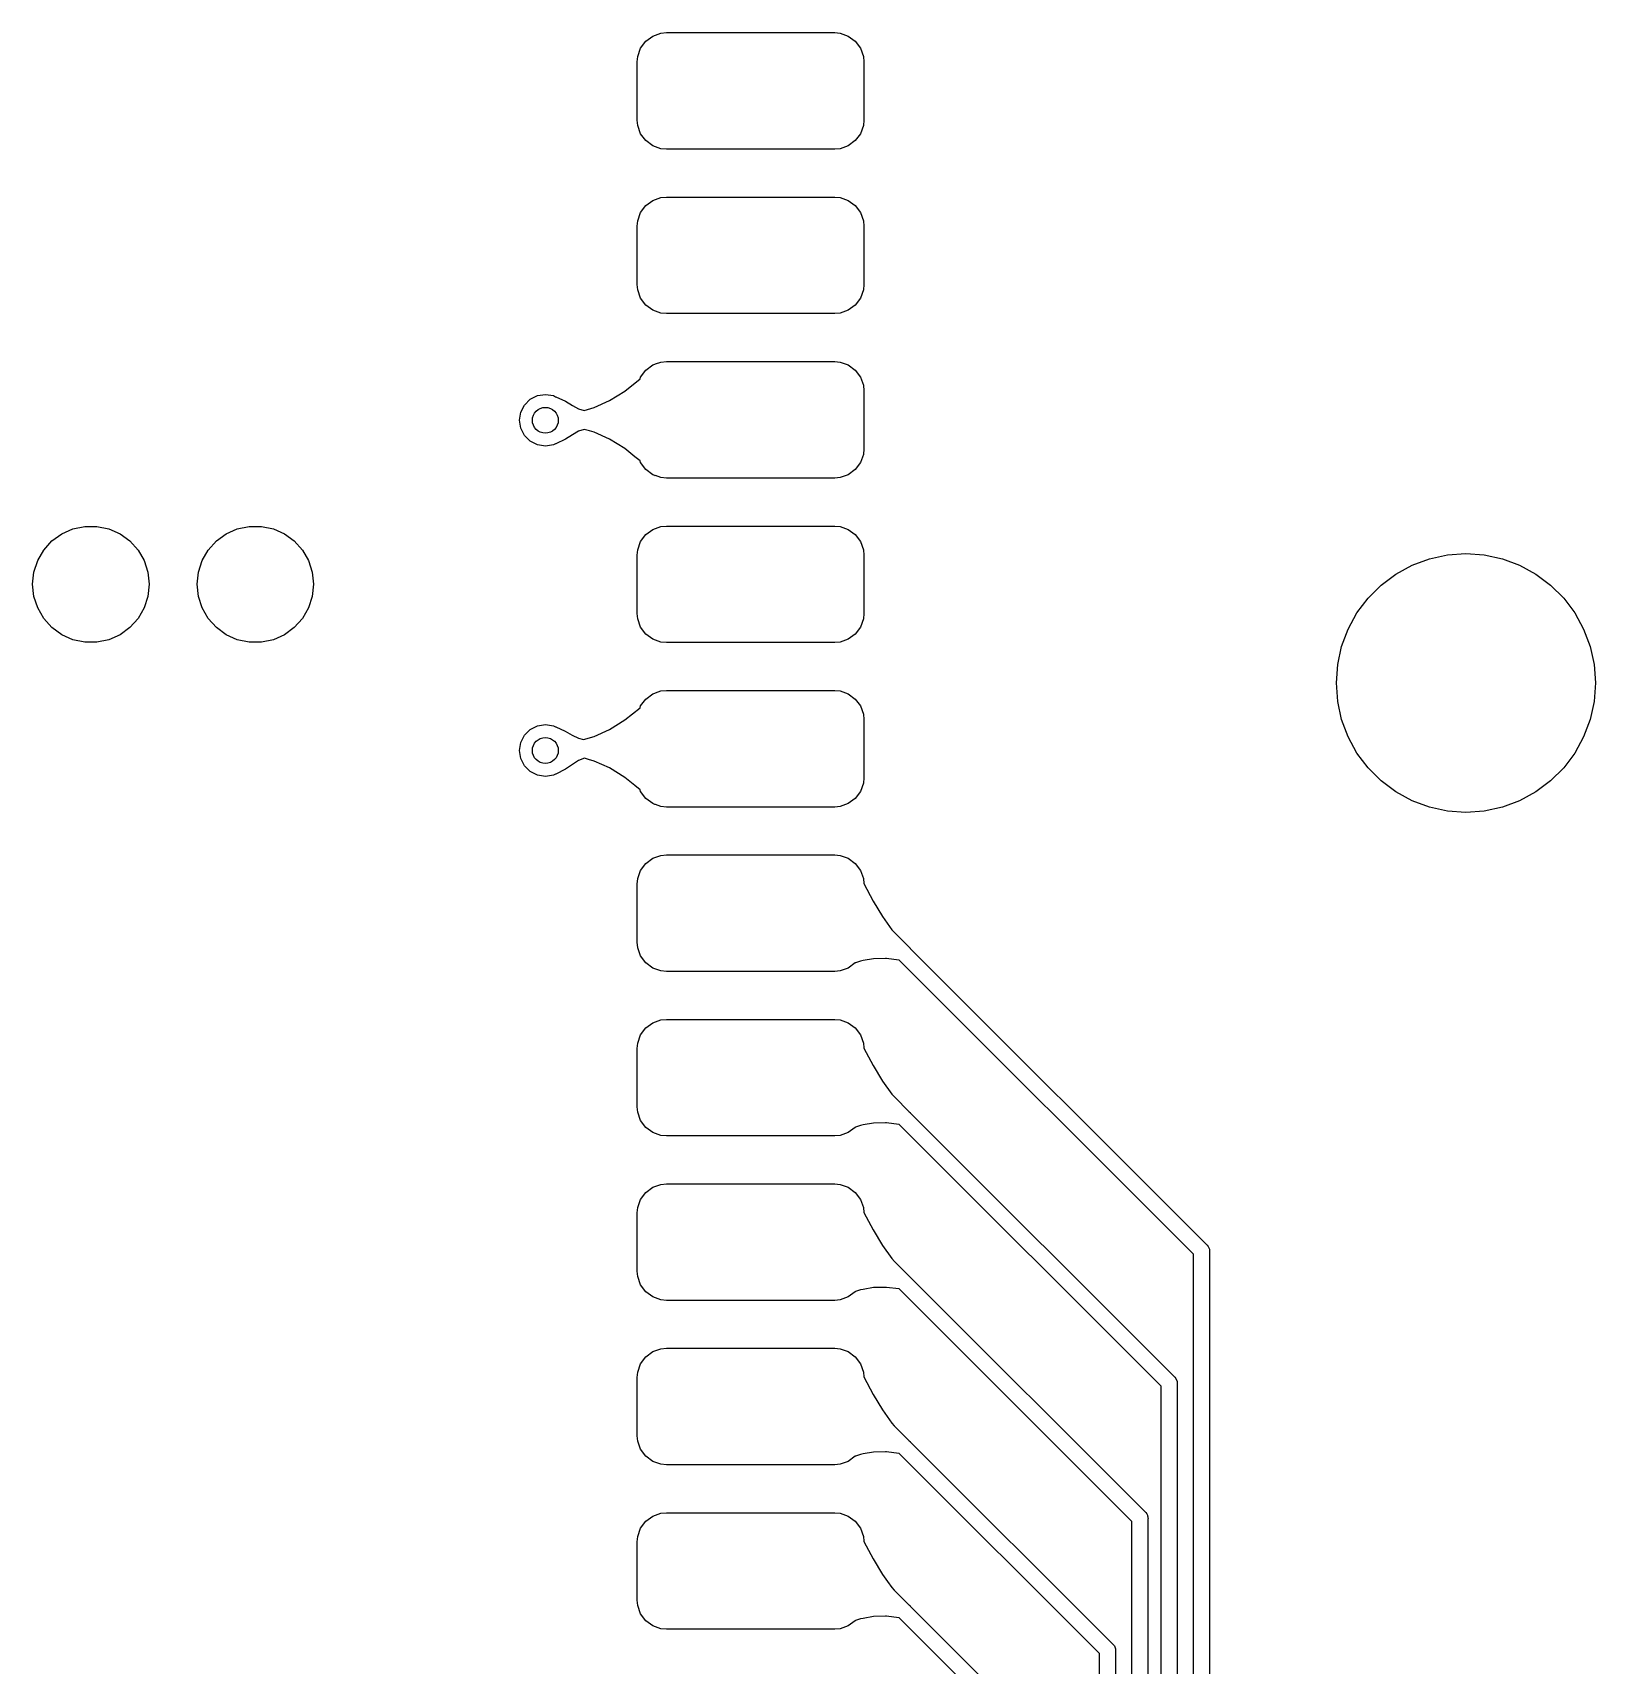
# Model space of a CAD drawing. Extents: x 95 to 380, y -206 to -92.
# Drawn here: x 234.67 to 258.81, y -158.77 to -133.56 of the extents above; entities that cross this region are included whole.
import ezdxf

# ---------------------------------------------------------------- set-up
doc = ezdxf.new("R2010")
doc.units = 0
doc.layers.add('BLACK', color=7, linetype='CONTINUOUS')

msp = doc.modelspace()

# ---------------------------------------------------------------- linework, layer by layer
at = {"layer": 'BLACK', "linetype": 'CONTINUOUS'}
for p, q in [((244.141801, -133.689296), (244.249728, -133.609642)), ((244.249728, -133.609642), (244.376339, -133.565339)), ((244.376339, -133.565339), (244.459999, -133.557494)), ((244.459999, -133.557494), (247.059999, -133.557494)), ((247.059999, -133.557494), (247.143659, -133.565339)), ((247.143659, -133.565339), (247.27027, -133.609642)), ((247.27027, -133.609642), (247.378197, -133.689296)), ((244.017844, -133.923834), (244.062147, -133.797223)), ((244.062147, -133.797223), (244.141801, -133.689296)), ((247.378197, -133.689296), (247.457851, -133.797223)), ((247.457851, -133.797223), (247.502154, -133.923834)), ((244.009999, -134.007494), (244.017844, -133.923834)), ((244.009999, -134.907494), (244.009999, -134.007494)), ((247.502154, -133.923834), (247.509999, -134.007494)), ((247.509999, -134.007494), (247.509999, -134.907494)), ((244.017844, -134.991154), (244.009999, -134.907494)), ((247.509999, -134.907494), (247.502154, -134.991154)), ((244.062147, -135.117765), (244.017844, -134.991154)), ((244.141801, -135.225692), (244.062147, -135.117765)), ((247.457851, -135.117765), (247.378197, -135.225692)), ((247.502154, -134.991154), (247.457851, -135.117765)), ((244.249728, -135.305346), (244.141801, -135.225692)), ((244.376339, -135.349649), (244.249728, -135.305346)), ((244.459999, -135.357494), (244.376339, -135.349649)), ((247.059999, -135.357494), (244.459999, -135.357494)), ((247.143659, -135.349649), (247.059999, -135.357494)), ((247.27027, -135.305346), (247.143659, -135.349649)), ((247.378197, -135.225692), (247.27027, -135.305346)), ((244.141808, -136.229287), (244.249735, -136.149633)), ((244.249735, -136.149633), (244.376346, -136.10533)), ((244.376346, -136.10533), (244.460006, -136.097485)), ((244.460006, -136.097485), (247.060006, -136.097485)), ((247.060006, -136.097485), (247.143666, -136.10533)), ((247.143666, -136.10533), (247.270277, -136.149633)), ((247.270277, -136.149633), (247.378204, -136.229287)), ((244.017851, -136.463825), (244.062154, -136.337214)), ((244.062154, -136.337214), (244.141808, -136.229287)), ((247.378204, -136.229287), (247.457858, -136.337214)), ((247.457858, -136.337214), (247.502161, -136.463825)), ((244.010006, -136.547485), (244.017851, -136.463825)), ((244.010006, -137.447485), (244.010006, -136.547485)), ((247.502161, -136.463825), (247.510006, -136.547485)), ((247.510006, -136.547485), (247.510006, -137.447485)), ((244.017851, -137.531145), (244.010006, -137.447485)), ((244.062154, -137.657756), (244.017851, -137.531145)), ((244.141808, -137.765683), (244.062154, -137.657756)), ((247.457858, -137.657756), (247.378204, -137.765683)), ((247.502161, -137.531145), (247.457858, -137.657756)), ((247.510006, -137.447485), (247.502161, -137.531145)), ((244.249735, -137.845337), (244.141808, -137.765683)), ((244.376346, -137.88964), (244.249735, -137.845337)), ((244.460006, -137.897485), (244.376346, -137.88964)), ((247.060006, -137.897485), (244.460006, -137.897485)), ((247.143666, -137.88964), (247.060006, -137.897485)), ((247.270277, -137.845337), (247.143666, -137.88964)), ((247.378204, -137.765683), (247.270277, -137.845337)), ((244.141802, -138.769285), (244.249729, -138.689631)), ((244.249729, -138.689631), (244.280566, -138.67884)), ((244.280566, -138.67884), (244.281395, -138.678026)), ((244.281395, -138.678026), (244.289696, -138.674669)), ((244.289696, -138.674669), (244.291255, -138.6751)), ((244.291255, -138.6751), (244.37634, -138.645328)), ((244.37634, -138.645328), (244.46, -138.637483)), ((244.46, -138.637483), (247.06, -138.637483)), ((247.06, -138.637483), (247.14366, -138.645328)), ((247.14366, -138.645328), (247.270271, -138.689631)), ((247.270271, -138.689631), (247.378198, -138.769285)), ((243.816675, -139.093267), (244.052233, -138.903372)), ((244.052233, -138.903372), (244.053393, -138.90223)), ((244.053393, -138.90223), (244.062148, -138.877212)), ((244.062148, -138.877212), (244.141802, -138.769285)), ((247.378198, -138.769285), (247.457852, -138.877212)), ((247.457852, -138.877212), (247.502155, -139.003823)), ((242.354883, -139.220868), (242.46639, -139.164052)), ((242.46639, -139.164052), (242.589997, -139.144475)), ((242.589997, -139.144475), (242.713604, -139.164052)), ((242.713604, -139.164052), (242.744914, -139.180005)), ((242.744914, -139.180005), (242.753618, -139.180026)), ((242.753618, -139.180026), (242.754191, -139.180282)), ((242.754191, -139.180282), (242.898744, -139.24995)), ((243.581116, -139.241421), (243.816675, -139.093267)), ((247.502155, -139.003823), (247.51, -139.087483)), ((247.51, -139.087483), (247.51, -139.987483)), ((242.189997, -139.544475), (242.209574, -139.420868)), ((242.209574, -139.420868), (242.26639, -139.309361)), ((242.26639, -139.309361), (242.354883, -139.220868)), ((242.898744, -139.24995), (242.899646, -139.250435)), ((242.899646, -139.250435), (243.008516, -139.315409)), ((243.008516, -139.315409), (243.104312, -139.36678)), ((243.104312, -139.36678), (243.187906, -139.391114)), ((243.187906, -139.391114), (243.345558, -139.347833)), ((243.345558, -139.347833), (243.581116, -139.241421)), ((242.209574, -139.668082), (242.189997, -139.544475)), ((242.26639, -139.779589), (242.209574, -139.668082)), ((243.191371, -139.68484), (243.103907, -139.712858)), ((243.27235, -139.70707), (243.191371, -139.68484)), ((242.354883, -139.868082), (242.26639, -139.779589)), ((242.46639, -139.924898), (242.354883, -139.868082)), ((242.589997, -139.944475), (242.46639, -139.924898)), ((242.713604, -139.924898), (242.589997, -139.944475)), ((242.745041, -139.908879), (242.713604, -139.924898)), ((242.745304, -139.90911), (242.745041, -139.908879)), ((242.75424, -139.908536), (242.745304, -139.90911)), ((242.899287, -139.837237), (242.75424, -139.908536)), ((242.900369, -139.836632), (242.899287, -139.837237)), ((243.008777, -139.768228), (242.900369, -139.836632)), ((243.1039, -139.712861), (243.008777, -139.768228)), ((243.103907, -139.712858), (243.1039, -139.712861)), ((243.345559, -139.727167), (243.27235, -139.70707)), ((243.345562, -139.727168), (243.345559, -139.727167)), ((243.581119, -139.833572), (243.345562, -139.727168)), ((243.581124, -139.833575), (243.581119, -139.833572)), ((243.816668, -139.981711), (243.581124, -139.833575)), ((243.81667, -139.981713), (243.816668, -139.981711)), ((243.816675, -139.981716), (243.81667, -139.981713)), ((243.971755, -140.106728), (243.816675, -139.981716)), ((244.052236, -140.171604), (243.971755, -140.106728)), ((244.052249, -140.171617), (244.052236, -140.171604)), ((244.053397, -140.172746), (244.052249, -140.171617)), ((244.062148, -140.197754), (244.053397, -140.172746)), ((244.141802, -140.305681), (244.062148, -140.197754)), ((247.457852, -140.197754), (247.378198, -140.305681)), ((247.502155, -140.071143), (247.457852, -140.197754)), ((247.51, -139.987483), (247.502155, -140.071143)), ((244.249729, -140.385335), (244.141802, -140.305681)), ((244.280569, -140.396126), (244.249729, -140.385335)), ((244.281395, -140.396938), (244.280569, -140.396126)), ((244.286657, -140.39992), (244.281395, -140.396938)), ((244.290055, -140.399445), (244.286657, -140.39992)), ((244.37634, -140.429638), (244.290055, -140.399445)), ((244.46, -140.437483), (244.37634, -140.429638)), ((247.06, -140.437483), (244.46, -140.437483)), ((247.14366, -140.429638), (247.06, -140.437483)), ((247.270271, -140.385335), (247.14366, -140.429638)), ((247.378198, -140.305681), (247.270271, -140.385335)), ((235.291886, -141.221532), (235.475925, -141.182413)), ((235.475925, -141.182413), (235.664077, -141.182413)), ((235.664077, -141.182413), (235.848116, -141.221532)), ((237.831886, -141.221533), (238.015925, -141.182414)), ((238.015925, -141.182414), (238.204077, -141.182414)), ((238.204077, -141.182414), (238.388116, -141.221533)), ((244.249735, -141.229637), (244.376346, -141.185334)), ((244.376346, -141.185334), (244.460006, -141.177489)), ((244.460006, -141.177489), (247.060006, -141.177489)), ((247.060006, -141.177489), (247.143666, -141.185334)), ((247.143666, -141.185334), (247.270277, -141.229637)), ((234.841886, -141.548476), (234.967783, -141.408653)), ((234.967783, -141.408653), (235.120001, -141.29806)), ((235.120001, -141.29806), (235.291886, -141.221532)), ((235.848116, -141.221532), (236.020001, -141.29806)), ((236.020001, -141.29806), (236.172219, -141.408653)), ((236.172219, -141.408653), (236.298116, -141.548476)), ((237.381886, -141.548477), (237.507783, -141.408654)), ((237.507783, -141.408654), (237.660001, -141.298061)), ((237.660001, -141.298061), (237.831886, -141.221533)), ((238.388116, -141.221533), (238.560001, -141.298061)), ((238.560001, -141.298061), (238.712219, -141.408654)), ((238.712219, -141.408654), (238.838116, -141.548477)), ((244.017851, -141.543829), (244.062154, -141.417218)), ((244.062154, -141.417218), (244.141808, -141.309291)), ((244.141808, -141.309291), (244.249735, -141.229637)), ((247.270277, -141.229637), (247.378204, -141.309291)), ((247.378204, -141.309291), (247.457858, -141.417218)), ((247.457858, -141.417218), (247.502161, -141.543829)), ((234.689668, -141.890362), (234.74781, -141.71142)), ((234.74781, -141.71142), (234.841886, -141.548476)), ((236.298116, -141.548476), (236.392192, -141.71142)), ((236.392192, -141.71142), (236.450334, -141.890362)), ((237.229668, -141.890363), (237.28781, -141.711421)), ((237.28781, -141.711421), (237.381886, -141.548477)), ((238.838116, -141.548477), (238.932192, -141.711421)), ((238.932192, -141.711421), (238.990334, -141.890363)), ((244.010006, -141.627489), (244.017851, -141.543829)), ((244.010006, -142.527489), (244.010006, -141.627489)), ((247.502161, -141.543829), (247.510006, -141.627489)), ((247.510006, -141.627489), (247.510006, -142.527489)), ((255.979192, -141.782742), (256.246557, -141.68302)), ((256.246557, -141.68302), (256.525392, -141.622363)), ((256.525392, -141.622363), (256.810022, -141.602006)), ((256.810022, -141.602006), (257.094652, -141.622363)), ((257.094652, -141.622363), (257.373487, -141.68302)), ((257.373487, -141.68302), (257.640852, -141.782742)), ((234.670001, -142.077483), (234.689668, -141.890362)), ((236.450334, -141.890362), (236.470001, -142.077483)), ((237.210001, -142.077484), (237.229668, -141.890363)), ((238.990334, -141.890363), (239.010001, -142.077484)), ((255.500301, -142.090507), (255.72874, -141.919499)), ((255.72874, -141.919499), (255.979192, -141.782742)), ((257.640852, -141.782742), (257.891304, -141.919499)), ((257.891304, -141.919499), (258.119743, -142.090507)), ((234.689668, -142.264604), (234.670001, -142.077483)), ((236.470001, -142.077483), (236.450334, -142.264604)), ((237.229668, -142.264605), (237.210001, -142.077484)), ((239.010001, -142.077484), (238.990334, -142.264605)), ((255.298523, -142.292285), (255.500301, -142.090507)), ((258.119743, -142.090507), (258.321521, -142.292285)), ((234.74781, -142.443546), (234.689668, -142.264604)), ((234.841886, -142.60649), (234.74781, -142.443546)), ((236.392192, -142.443546), (236.298116, -142.60649)), ((236.450334, -142.264604), (236.392192, -142.443546)), ((237.28781, -142.443547), (237.229668, -142.264605)), ((237.381886, -142.606491), (237.28781, -142.443547)), ((238.932192, -142.443547), (238.838116, -142.606491)), ((238.990334, -142.264605), (238.932192, -142.443547)), ((255.127515, -142.520724), (255.298523, -142.292285)), ((258.321521, -142.292285), (258.492529, -142.520724)), ((234.967783, -142.746313), (234.841886, -142.60649)), ((236.298116, -142.60649), (236.172219, -142.746313)), ((237.507783, -142.746314), (237.381886, -142.606491)), ((238.838116, -142.606491), (238.712219, -142.746314)), ((244.017851, -142.611149), (244.010006, -142.527489)), ((244.062154, -142.73776), (244.017851, -142.611149)), ((247.502161, -142.611149), (247.457858, -142.73776)), ((247.510006, -142.527489), (247.502161, -142.611149)), ((254.990758, -142.771176), (255.127515, -142.520724)), ((258.492529, -142.520724), (258.629286, -142.771176)), ((235.120001, -142.856906), (234.967783, -142.746313)), ((235.291886, -142.933434), (235.120001, -142.856906)), ((235.475925, -142.972553), (235.291886, -142.933434)), ((235.664077, -142.972553), (235.475925, -142.972553)), ((235.848116, -142.933434), (235.664077, -142.972553)), ((236.020001, -142.856906), (235.848116, -142.933434)), ((236.172219, -142.746313), (236.020001, -142.856906)), ((237.660001, -142.856907), (237.507783, -142.746314)), ((237.831886, -142.933435), (237.660001, -142.856907)), ((238.015925, -142.972554), (237.831886, -142.933435)), ((238.204077, -142.972554), (238.015925, -142.972554)), ((238.388116, -142.933435), (238.204077, -142.972554)), ((238.560001, -142.856907), (238.388116, -142.933435)), ((238.712219, -142.746314), (238.560001, -142.856907)), ((244.141808, -142.845687), (244.062154, -142.73776)), ((244.249735, -142.925341), (244.141808, -142.845687)), ((244.376346, -142.969644), (244.249735, -142.925341)), ((244.460006, -142.977489), (244.376346, -142.969644)), ((247.060006, -142.977489), (244.460006, -142.977489)), ((247.143666, -142.969644), (247.060006, -142.977489)), ((247.270277, -142.925341), (247.143666, -142.969644)), ((247.378204, -142.845687), (247.270277, -142.925341)), ((247.457858, -142.73776), (247.378204, -142.845687)), ((254.891036, -143.038541), (254.990758, -142.771176)), ((258.629286, -142.771176), (258.729008, -143.038541)), ((254.830379, -143.317376), (254.891036, -143.038541)), ((258.729008, -143.038541), (258.789665, -143.317376)), ((254.810022, -143.602006), (254.830379, -143.317376)), ((258.789665, -143.317376), (258.810022, -143.602006)), ((244.291254, -143.755101), (244.376339, -143.725329)), ((244.376339, -143.725329), (244.459999, -143.717484)), ((244.459999, -143.717484), (247.059999, -143.717484)), ((247.059999, -143.717484), (247.143659, -143.725329)), ((247.143659, -143.725329), (247.27027, -143.769632)), ((254.830379, -143.886636), (254.810022, -143.602006)), ((258.810022, -143.602006), (258.789665, -143.886636)), ((243.816674, -144.173264), (244.052232, -143.983371)), ((244.052232, -143.983371), (244.053393, -143.982228)), ((244.053393, -143.982228), (244.062147, -143.957213)), ((244.062147, -143.957213), (244.141801, -143.849286)), ((244.141801, -143.849286), (244.249728, -143.769632)), ((244.249728, -143.769632), (244.280565, -143.758841)), ((244.280565, -143.758841), (244.281394, -143.758027)), ((244.281394, -143.758027), (244.289695, -143.75467)), ((244.289695, -143.75467), (244.291254, -143.755101)), ((247.27027, -143.769632), (247.378197, -143.849286)), ((247.378197, -143.849286), (247.457851, -143.957213)), ((247.457851, -143.957213), (247.502154, -144.083824)), ((254.891036, -144.165471), (254.830379, -143.886636)), ((258.789665, -143.886636), (258.729008, -144.165471)), ((243.581115, -144.321416), (243.816674, -144.173264)), ((247.502154, -144.083824), (247.509999, -144.167484)), ((247.509999, -144.167484), (247.509999, -145.067484)), ((254.990758, -144.432836), (254.891036, -144.165471)), ((258.729008, -144.165471), (258.629286, -144.432836)), ((242.209579, -144.520872), (242.266395, -144.409365)), ((242.266395, -144.409365), (242.354888, -144.320872)), ((242.354888, -144.320872), (242.466395, -144.264056)), ((242.466395, -144.264056), (242.590002, -144.244479)), ((242.590002, -144.244479), (242.713609, -144.264056)), ((242.713609, -144.264056), (242.744706, -144.279901)), ((242.744706, -144.279901), (242.744719, -144.279889)), ((242.744719, -144.279889), (242.753673, -144.27991)), ((242.753673, -144.27991), (242.754135, -144.280114)), ((242.754135, -144.280114), (242.897106, -144.347168)), ((242.897106, -144.347168), (242.897776, -144.34751)), ((242.897776, -144.34751), (243.00654, -144.407508)), ((243.00654, -144.407508), (243.102602, -144.453243)), ((243.102602, -144.453243), (243.180983, -144.473008)), ((243.180983, -144.473008), (243.345557, -144.427827)), ((243.345557, -144.427827), (243.581115, -144.321416)), ((255.127515, -144.683288), (254.990758, -144.432836)), ((258.629286, -144.432836), (258.492529, -144.683288)), ((242.190002, -144.644479), (242.209579, -144.520872)), ((242.209579, -144.768086), (242.190002, -144.644479)), ((255.298523, -144.911727), (255.127515, -144.683288)), ((258.492529, -144.683288), (258.321521, -144.911727)), ((242.266395, -144.879593), (242.209579, -144.768086)), ((242.354888, -144.968086), (242.266395, -144.879593)), ((242.466395, -145.024902), (242.354888, -144.968086)), ((242.899243, -144.934953), (242.754311, -145.008341)), ((242.900569, -144.934168), (242.899243, -144.934953)), ((243.007606, -144.860865), (242.900569, -144.934168)), ((243.101006, -144.799686), (243.007606, -144.860865)), ((243.101007, -144.799686), (243.101006, -144.799686)), ((243.194136, -144.765592), (243.101007, -144.799686)), ((243.254149, -144.782067), (243.194136, -144.765592)), ((243.345558, -144.807161), (243.254149, -144.782067)), ((243.581116, -144.913567), (243.345558, -144.807161)), ((243.58112, -144.913569), (243.581116, -144.913567)), ((243.581123, -144.913571), (243.58112, -144.913569)), ((243.816674, -145.061714), (243.581122, -144.913571)), ((243.581122, -144.913571), (243.581123, -144.913571)), ((255.500301, -145.113505), (255.298523, -144.911727)), ((258.321521, -144.911727), (258.119743, -145.113505)), ((242.590002, -145.044479), (242.466395, -145.024902)), ((242.713609, -145.024902), (242.590002, -145.044479)), ((242.745157, -145.008827), (242.713609, -145.024902)), ((242.745383, -145.009021), (242.745157, -145.008827)), ((242.754311, -145.008341), (242.745383, -145.009021)), ((243.971752, -145.186725), (243.816674, -145.061714)), ((244.052235, -145.251604), (243.971752, -145.186725)), ((247.502154, -145.151144), (247.457851, -145.277755)), ((247.509999, -145.067484), (247.502154, -145.151144)), ((255.72874, -145.284513), (255.500301, -145.113505)), ((258.119743, -145.113505), (257.891304, -145.284513)), ((244.052248, -145.251617), (244.052235, -145.251604)), ((244.053395, -145.252745), (244.052248, -145.251617)), ((244.062147, -145.277755), (244.053395, -145.252745)), ((244.141801, -145.385682), (244.062147, -145.277755)), ((244.249728, -145.465336), (244.141801, -145.385682)), ((244.280568, -145.476127), (244.249728, -145.465336)), ((244.281394, -145.476939), (244.280568, -145.476127)), ((244.286656, -145.479921), (244.281394, -145.476939)), ((244.290054, -145.479446), (244.286656, -145.479921)), ((244.376339, -145.509639), (244.290054, -145.479446)), ((247.27027, -145.465336), (247.143659, -145.509639)), ((247.378197, -145.385682), (247.27027, -145.465336)), ((247.457851, -145.277755), (247.378197, -145.385682)), ((255.979192, -145.42127), (255.72874, -145.284513)), ((256.246557, -145.520992), (255.979192, -145.42127)), ((257.640852, -145.42127), (257.373487, -145.520992)), ((257.891304, -145.284513), (257.640852, -145.42127)), ((244.459999, -145.517484), (244.376339, -145.509639)), ((247.059999, -145.517484), (244.459999, -145.517484)), ((247.143659, -145.509639), (247.059999, -145.517484)), ((256.525392, -145.581649), (256.246557, -145.520992)), ((256.810022, -145.602006), (256.525392, -145.581649)), ((257.094652, -145.581649), (256.810022, -145.602006)), ((257.373487, -145.520992), (257.094652, -145.581649)), ((244.376335, -146.265335), (244.459995, -146.25749)), ((244.459995, -146.25749), (247.059995, -146.25749)), ((247.059995, -146.25749), (247.143655, -146.265335)), ((244.01784, -146.62383), (244.062143, -146.497219)), ((244.062143, -146.497219), (244.141797, -146.389292)), ((244.141797, -146.389292), (244.249724, -146.309638)), ((244.249724, -146.309638), (244.376335, -146.265335)), ((247.143655, -146.265335), (247.270266, -146.309638)), ((247.270266, -146.309638), (247.378193, -146.389292)), ((247.378193, -146.389292), (247.457847, -146.497219)), ((247.457847, -146.497219), (247.50215, -146.62383)), ((244.009995, -146.70749), (244.01784, -146.62383)), ((244.009995, -147.60749), (244.009995, -146.70749)), ((247.50215, -146.62383), (247.509084, -146.697778)), ((247.509084, -146.697778), (247.511193, -146.699979)), ((247.511193, -146.699979), (247.652436, -146.969343)), ((247.652436, -146.969343), (247.798023, -147.209551)), ((247.798023, -147.209551), (247.798023, -147.209552)), ((247.798023, -147.209552), (247.94361, -147.412314)), ((247.94361, -147.412314), (247.981704, -147.455572)), ((247.981704, -147.455572), (248.210205, -147.683923)), ((244.01784, -147.69115), (244.009995, -147.60749)), ((244.062143, -147.817761), (244.01784, -147.69115)), ((248.210205, -147.683923), (248.225404, -147.697274)), ((248.225404, -147.697274), (248.227185, -147.700893)), ((248.227185, -147.700893), (252.813952, -152.284669)), ((244.141797, -147.925688), (244.062143, -147.817761)), ((244.249724, -148.005342), (244.141797, -147.925688)), ((244.376335, -148.049645), (244.249724, -148.005342)), ((247.270266, -148.005342), (247.143655, -148.049645)), ((247.378193, -147.925688), (247.270266, -148.005342)), ((247.381032, -147.92184), (247.378193, -147.925688)), ((247.459194, -147.896216), (247.381032, -147.92184)), ((247.459196, -147.896215), (247.459194, -147.896216)), ((247.459198, -147.896215), (247.459196, -147.896215)), ((247.5017, -147.888753), (247.459198, -147.896215)), ((247.658802, -147.861174), (247.5017, -147.888753)), ((247.844792, -147.856848), (247.658802, -147.861174)), ((247.858402, -147.856532), (247.844792, -147.856848)), ((247.858405, -147.856532), (247.858402, -147.856532)), ((248.0523, -147.881552), (247.858405, -147.856532)), ((248.053797, -147.881648), (248.0523, -147.881552)), ((248.056611, -147.880482), (248.053797, -147.881648)), ((252.600564, -152.421473), (248.056611, -147.880482)), ((244.459995, -148.05749), (244.376335, -148.049645)), ((247.059995, -148.05749), (244.459995, -148.05749)), ((247.143655, -148.049645), (247.059995, -148.05749)), ((244.062146, -149.03721), (244.1418, -148.929283)), ((244.1418, -148.929283), (244.249727, -148.849629)), ((244.249727, -148.849629), (244.376338, -148.805326)), ((244.376338, -148.805326), (244.459998, -148.797481)), ((244.459998, -148.797481), (247.059998, -148.797481)), ((247.059998, -148.797481), (247.143658, -148.805326)), ((247.143658, -148.805326), (247.270269, -148.849629)), ((247.270269, -148.849629), (247.378196, -148.929283)), ((247.378196, -148.929283), (247.45785, -149.03721)), ((244.009998, -149.247481), (244.017843, -149.163821)), ((244.009998, -150.147481), (244.009998, -149.247481)), ((244.017843, -149.163821), (244.062146, -149.03721)), ((247.45785, -149.03721), (247.502153, -149.163821)), ((247.502153, -149.163821), (247.509087, -149.237768)), ((247.509087, -149.237768), (247.511196, -149.239969)), ((247.511196, -149.239969), (247.652439, -149.509334)), ((247.652439, -149.509334), (247.798027, -149.749542)), ((247.798027, -149.749542), (247.798027, -149.749543)), ((247.798027, -149.749543), (247.943613, -149.952305)), ((247.943613, -149.952305), (247.981494, -149.995321)), ((247.981494, -149.995321), (248.210576, -150.224238)), ((244.017843, -150.231141), (244.009998, -150.147481)), ((244.062146, -150.357752), (244.017843, -150.231141)), ((248.210576, -150.224238), (248.225408, -150.237266)), ((248.225408, -150.237266), (248.227145, -150.240795)), ((248.227145, -150.240795), (252.313943, -154.324654)), ((244.1418, -150.465679), (244.062146, -150.357752)), ((244.249727, -150.545333), (244.1418, -150.465679)), ((244.376338, -150.589636), (244.249727, -150.545333)), ((247.270269, -150.545333), (247.143658, -150.589636)), ((247.378196, -150.465679), (247.270269, -150.545333)), ((247.381035, -150.461831), (247.378196, -150.465679)), ((247.459198, -150.436206), (247.381035, -150.461831)), ((247.4592, -150.436205), (247.459198, -150.436206)), ((247.459202, -150.436205), (247.4592, -150.436205)), ((247.501704, -150.428743), (247.459202, -150.436205)), ((247.658806, -150.401164), (247.501704, -150.428743)), ((247.844799, -150.396839), (247.658806, -150.401164)), ((247.858406, -150.396523), (247.844799, -150.396839)), ((247.858409, -150.396523), (247.858406, -150.396523)), ((248.052305, -150.421543), (247.858409, -150.396523)), ((248.053802, -150.421639), (248.052305, -150.421543)), ((248.056646, -150.42046), (248.053802, -150.421639)), ((252.101509, -154.462416), (248.056646, -150.42046)), ((244.459998, -150.597481), (244.376338, -150.589636)), ((247.059998, -150.597481), (244.459998, -150.597481)), ((247.143658, -150.589636), (247.059998, -150.597481)), ((244.062146, -151.577208), (244.1418, -151.469281)), ((244.1418, -151.469281), (244.249727, -151.389627)), ((244.249727, -151.389627), (244.376338, -151.345324)), ((244.376338, -151.345324), (244.459998, -151.337479)), ((244.459998, -151.337479), (247.059998, -151.337479)), ((247.059998, -151.337479), (247.143658, -151.345324)), ((247.143658, -151.345324), (247.270269, -151.389627)), ((247.270269, -151.389627), (247.378196, -151.469281)), ((247.378196, -151.469281), (247.45785, -151.577208)), ((244.009998, -151.787479), (244.017843, -151.703819)), ((244.009998, -152.687479), (244.009998, -151.787479)), ((244.017843, -151.703819), (244.062146, -151.577208)), ((247.45785, -151.577208), (247.502153, -151.703819)), ((247.502153, -151.703819), (247.509087, -151.77777)), ((247.509087, -151.77777), (247.511197, -151.779971)), ((247.511197, -151.779971), (247.65244, -152.049336)), ((247.65244, -152.049336), (247.798027, -152.289544)), ((247.798027, -152.289544), (247.798027, -152.289545)), ((247.798027, -152.289545), (247.943613, -152.492307)), ((252.813952, -152.284669), (252.829478, -152.303588)), ((252.829478, -152.303588), (252.829496, -152.303606)), ((252.829496, -152.303606), (252.829792, -152.304322)), ((252.829792, -152.304322), (252.830335, -152.304878)), ((252.830335, -152.304878), (252.841623, -152.326633)), ((247.943613, -152.492307), (247.981269, -152.535067)), ((247.981269, -152.535067), (248.21097, -152.764587)), ((252.602959, -194.109544), (252.600564, -152.421473)), ((252.841623, -152.326633), (252.847673, -152.347491)), ((252.847673, -152.347491), (252.848162, -152.34867)), ((252.848162, -152.34867), (252.848162, -152.349174)), ((252.848162, -152.349174), (252.84845, -152.350167)), ((252.84845, -152.350167), (252.848162, -152.373812)), ((252.848162, -152.373812), (252.848162, -152.381062)), ((252.848162, -152.381062), (252.850562, -194.163703)), ((244.017843, -152.771139), (244.009998, -152.687479)), ((244.062146, -152.89775), (244.017843, -152.771139)), ((248.21097, -152.764587), (248.225407, -152.777268)), ((248.225407, -152.777268), (248.227096, -152.780701)), ((248.227096, -152.780701), (251.863844, -156.414575)), ((244.1418, -153.005677), (244.062146, -152.89775)), ((244.249727, -153.085331), (244.1418, -153.005677)), ((247.378196, -153.005677), (247.270269, -153.085331)), ((247.381034, -153.001831), (247.378196, -153.005677)), ((247.459197, -152.976207), (247.381034, -153.001831)), ((247.459199, -152.976206), (247.459197, -152.976207)), ((247.459201, -152.976206), (247.459199, -152.976206)), ((247.501701, -152.968745), (247.459201, -152.976206)), ((247.658805, -152.941166), (247.501701, -152.968745)), ((247.844798, -152.936841), (247.658805, -152.941166)), ((247.858405, -152.936525), (247.844798, -152.936841)), ((247.858408, -152.936525), (247.858405, -152.936525)), ((248.052303, -152.961546), (247.858408, -152.936525)), ((248.0538, -152.961642), (248.052303, -152.961546)), ((248.056678, -152.960449), (248.0538, -152.961642)), ((251.650558, -156.551489), (248.056678, -152.960449)), ((244.376338, -153.129634), (244.249727, -153.085331)), ((244.459998, -153.137479), (244.376338, -153.129634)), ((247.059998, -153.137479), (244.459998, -153.137479)), ((247.143658, -153.129634), (247.059998, -153.137479)), ((247.270269, -153.085331), (247.143658, -153.129634)), ((244.062147, -154.11722), (244.141801, -154.009293)), ((244.141801, -154.009293), (244.249728, -153.929639)), ((244.249728, -153.929639), (244.376339, -153.885336)), ((244.376339, -153.885336), (244.459999, -153.877491)), ((244.459999, -153.877491), (247.059999, -153.877491)), ((247.059999, -153.877491), (247.143659, -153.885336)), ((247.143659, -153.885336), (247.27027, -153.929639)), ((247.27027, -153.929639), (247.378197, -154.009293)), ((247.378197, -154.009293), (247.457851, -154.11722)), ((244.009999, -154.327491), (244.017844, -154.243831)), ((244.009999, -155.227491), (244.009999, -154.327491)), ((244.017844, -154.243831), (244.062147, -154.11722)), ((247.457851, -154.11722), (247.502154, -154.243831)), ((247.502154, -154.243831), (247.509087, -154.317772)), ((247.509087, -154.317772), (247.511196, -154.319972)), ((247.511196, -154.319972), (247.652439, -154.589335)), ((252.313943, -154.324654), (252.329478, -154.343584)), ((252.100558, -154.513066), (252.102172, -154.496676)), ((252.102952, -193.973141), (252.100558, -154.513066)), ((252.102172, -154.496676), (252.101509, -154.462416)), ((252.329478, -154.343584), (252.329487, -154.343593)), ((252.329487, -154.343593), (252.329488, -154.343596)), ((252.329488, -154.343596), (252.348153, -154.388655)), ((252.348153, -154.388655), (252.348153, -154.388703)), ((252.348153, -154.388703), (252.350558, -154.513062)), ((252.350558, -154.513062), (252.348158, -154.537428)), ((252.348158, -154.537428), (252.350555, -194.027299)), ((247.652439, -154.589335), (247.798026, -154.829542)), ((247.798026, -154.829542), (247.798026, -154.829543)), ((247.798026, -154.829543), (247.943612, -155.032304)), ((247.943612, -155.032304), (247.980964, -155.07472)), ((247.980964, -155.07472), (248.211512, -155.30506)), ((244.017844, -155.311151), (244.009999, -155.227491)), ((244.062147, -155.437762), (244.017844, -155.311151)), ((248.211512, -155.30506), (248.225406, -155.317264)), ((248.225406, -155.317264), (248.22703, -155.320564)), ((248.22703, -155.320564), (251.363946, -158.454661)), ((244.141801, -155.545689), (244.062147, -155.437762)), ((244.249728, -155.625343), (244.141801, -155.545689)), ((247.378197, -155.545689), (247.27027, -155.625343)), ((247.381039, -155.541837), (247.378197, -155.545689)), ((247.459198, -155.516213), (247.381039, -155.541837)), ((247.4592, -155.516212), (247.459198, -155.516213)), ((247.459202, -155.516212), (247.4592, -155.516212)), ((247.501708, -155.508749), (247.459202, -155.516212)), ((247.658805, -155.481168), (247.501708, -155.508749)), ((247.658806, -155.481168), (247.658805, -155.481168)), ((247.844473, -155.476848), (247.658806, -155.481168)), ((247.858405, -155.476524), (247.844473, -155.476848)), ((247.858408, -155.476524), (247.858405, -155.476524)), ((248.052303, -155.501542), (247.858408, -155.476524)), ((248.0538, -155.501638), (248.052303, -155.501542)), ((248.056725, -155.500426), (248.0538, -155.501638)), ((251.150561, -158.591483), (248.056725, -155.500426)), ((244.376339, -155.669646), (244.249728, -155.625343)), ((244.459999, -155.677491), (244.376339, -155.669646)), ((247.059999, -155.677491), (244.459999, -155.677491)), ((247.143659, -155.669646), (247.059999, -155.677491)), ((247.27027, -155.625343), (247.143659, -155.669646)), ((244.06214, -156.657221), (244.141794, -156.549294)), ((244.141794, -156.549294), (244.249721, -156.46964)), ((244.249721, -156.46964), (244.376332, -156.425337)), ((244.376332, -156.425337), (244.459992, -156.417492)), ((244.459992, -156.417492), (247.059992, -156.417492)), ((247.059992, -156.417492), (247.143652, -156.425337)), ((247.143652, -156.425337), (247.270263, -156.46964)), ((247.270263, -156.46964), (247.37819, -156.549294)), ((247.37819, -156.549294), (247.457844, -156.657221)), ((251.652952, -193.786757), (251.650558, -156.551489)), ((251.863844, -156.414575), (251.86385, -156.41458)), ((251.86385, -156.41458), (251.863852, -156.414583)), ((251.863852, -156.414583), (251.863937, -156.414668)), ((251.863937, -156.414668), (251.879472, -156.433598)), ((251.879472, -156.433598), (251.879489, -156.433615)), ((251.879489, -156.433615), (251.884174, -156.444928)), ((251.884174, -156.444928), (251.89099, -156.455104)), ((251.89099, -156.455104), (251.893417, -156.467242)), ((251.893417, -156.467242), (251.898153, -156.478675)), ((251.898153, -156.478675), (251.898153, -156.490924)), ((251.898153, -156.490924), (251.900555, -156.502931)), ((251.900555, -156.502931), (251.898155, -156.515059)), ((251.898155, -156.515059), (251.900556, -193.840914)), ((244.009992, -156.867492), (244.017837, -156.783832)), ((244.017837, -156.783832), (244.06214, -156.657221)), ((247.457844, -156.657221), (247.502147, -156.783832)), ((247.502147, -156.783832), (247.509079, -156.857765)), ((244.009992, -157.767492), (244.009992, -156.867492)), ((247.509079, -156.857765), (247.511187, -156.859964)), ((247.511187, -156.859964), (247.652432, -157.129327)), ((247.652432, -157.129327), (247.79802, -157.369534)), ((247.79802, -157.369534), (247.79802, -157.369535)), ((247.79802, -157.369535), (247.876892, -157.479379)), ((247.876892, -157.479379), (247.943609, -157.572295)), ((247.943609, -157.572295), (247.980531, -157.614221)), ((244.017837, -157.851152), (244.009992, -157.767492)), ((244.06214, -157.977763), (244.017837, -157.851152)), ((247.980531, -157.614221), (248.212223, -157.845674)), ((248.212223, -157.845674), (248.213119, -157.846461)), ((248.213119, -157.846461), (248.225404, -157.857252)), ((248.225404, -157.857252), (248.226943, -157.860378)), ((244.141794, -158.08569), (244.06214, -157.977763)), ((244.249721, -158.165344), (244.141794, -158.08569)), ((247.37819, -158.08569), (247.270263, -158.165344)), ((247.381036, -158.081832), (247.37819, -158.08569)), ((247.459193, -158.056208), (247.381036, -158.081832)), ((247.459195, -158.056207), (247.459193, -158.056208)), ((247.459197, -158.056207), (247.459195, -158.056207)), ((247.501706, -158.048743), (247.459197, -158.056207)), ((247.658802, -158.021161), (247.501706, -158.048743)), ((247.658803, -158.021161), (247.658802, -158.021161)), ((247.844465, -158.016839), (247.658803, -158.021161)), ((247.858403, -158.016515), (247.844465, -158.016839)), ((247.858406, -158.016515), (247.858403, -158.016515)), ((248.052302, -158.041531), (247.858406, -158.016515)), ((248.053799, -158.041627), (248.052302, -158.041531)), ((248.056786, -158.040389), (248.053799, -158.041627)), ((250.650563, -160.63149), (248.056786, -158.040389)), ((248.226943, -157.860378), (250.863948, -160.494662)), ((244.376332, -158.209647), (244.249721, -158.165344)), ((244.459992, -158.217492), (244.376332, -158.209647)), ((247.059992, -158.217492), (244.459992, -158.217492)), ((247.143652, -158.209647), (247.059992, -158.217492)), ((247.270263, -158.165344), (247.143652, -158.209647)), ((251.152954, -193.650347), (251.150561, -158.591483)), ((251.363946, -158.454661), (251.379491, -158.473603)), ((251.379491, -158.473603), (251.379492, -158.473604)), ((251.379492, -158.473604), (251.398156, -158.518664)), ((251.398156, -158.518664), (251.400558, -193.704503))]:
    msp.add_line(p, q, dxfattribs=at)
at = {"layer": 'BLACK'}
for centre in [(242.589997, -139.544475), (242.590002, -144.644479)]:
    msp.add_circle(centre, 0.2, dxfattribs=at)

doc.saveas('drawing.dxf')
